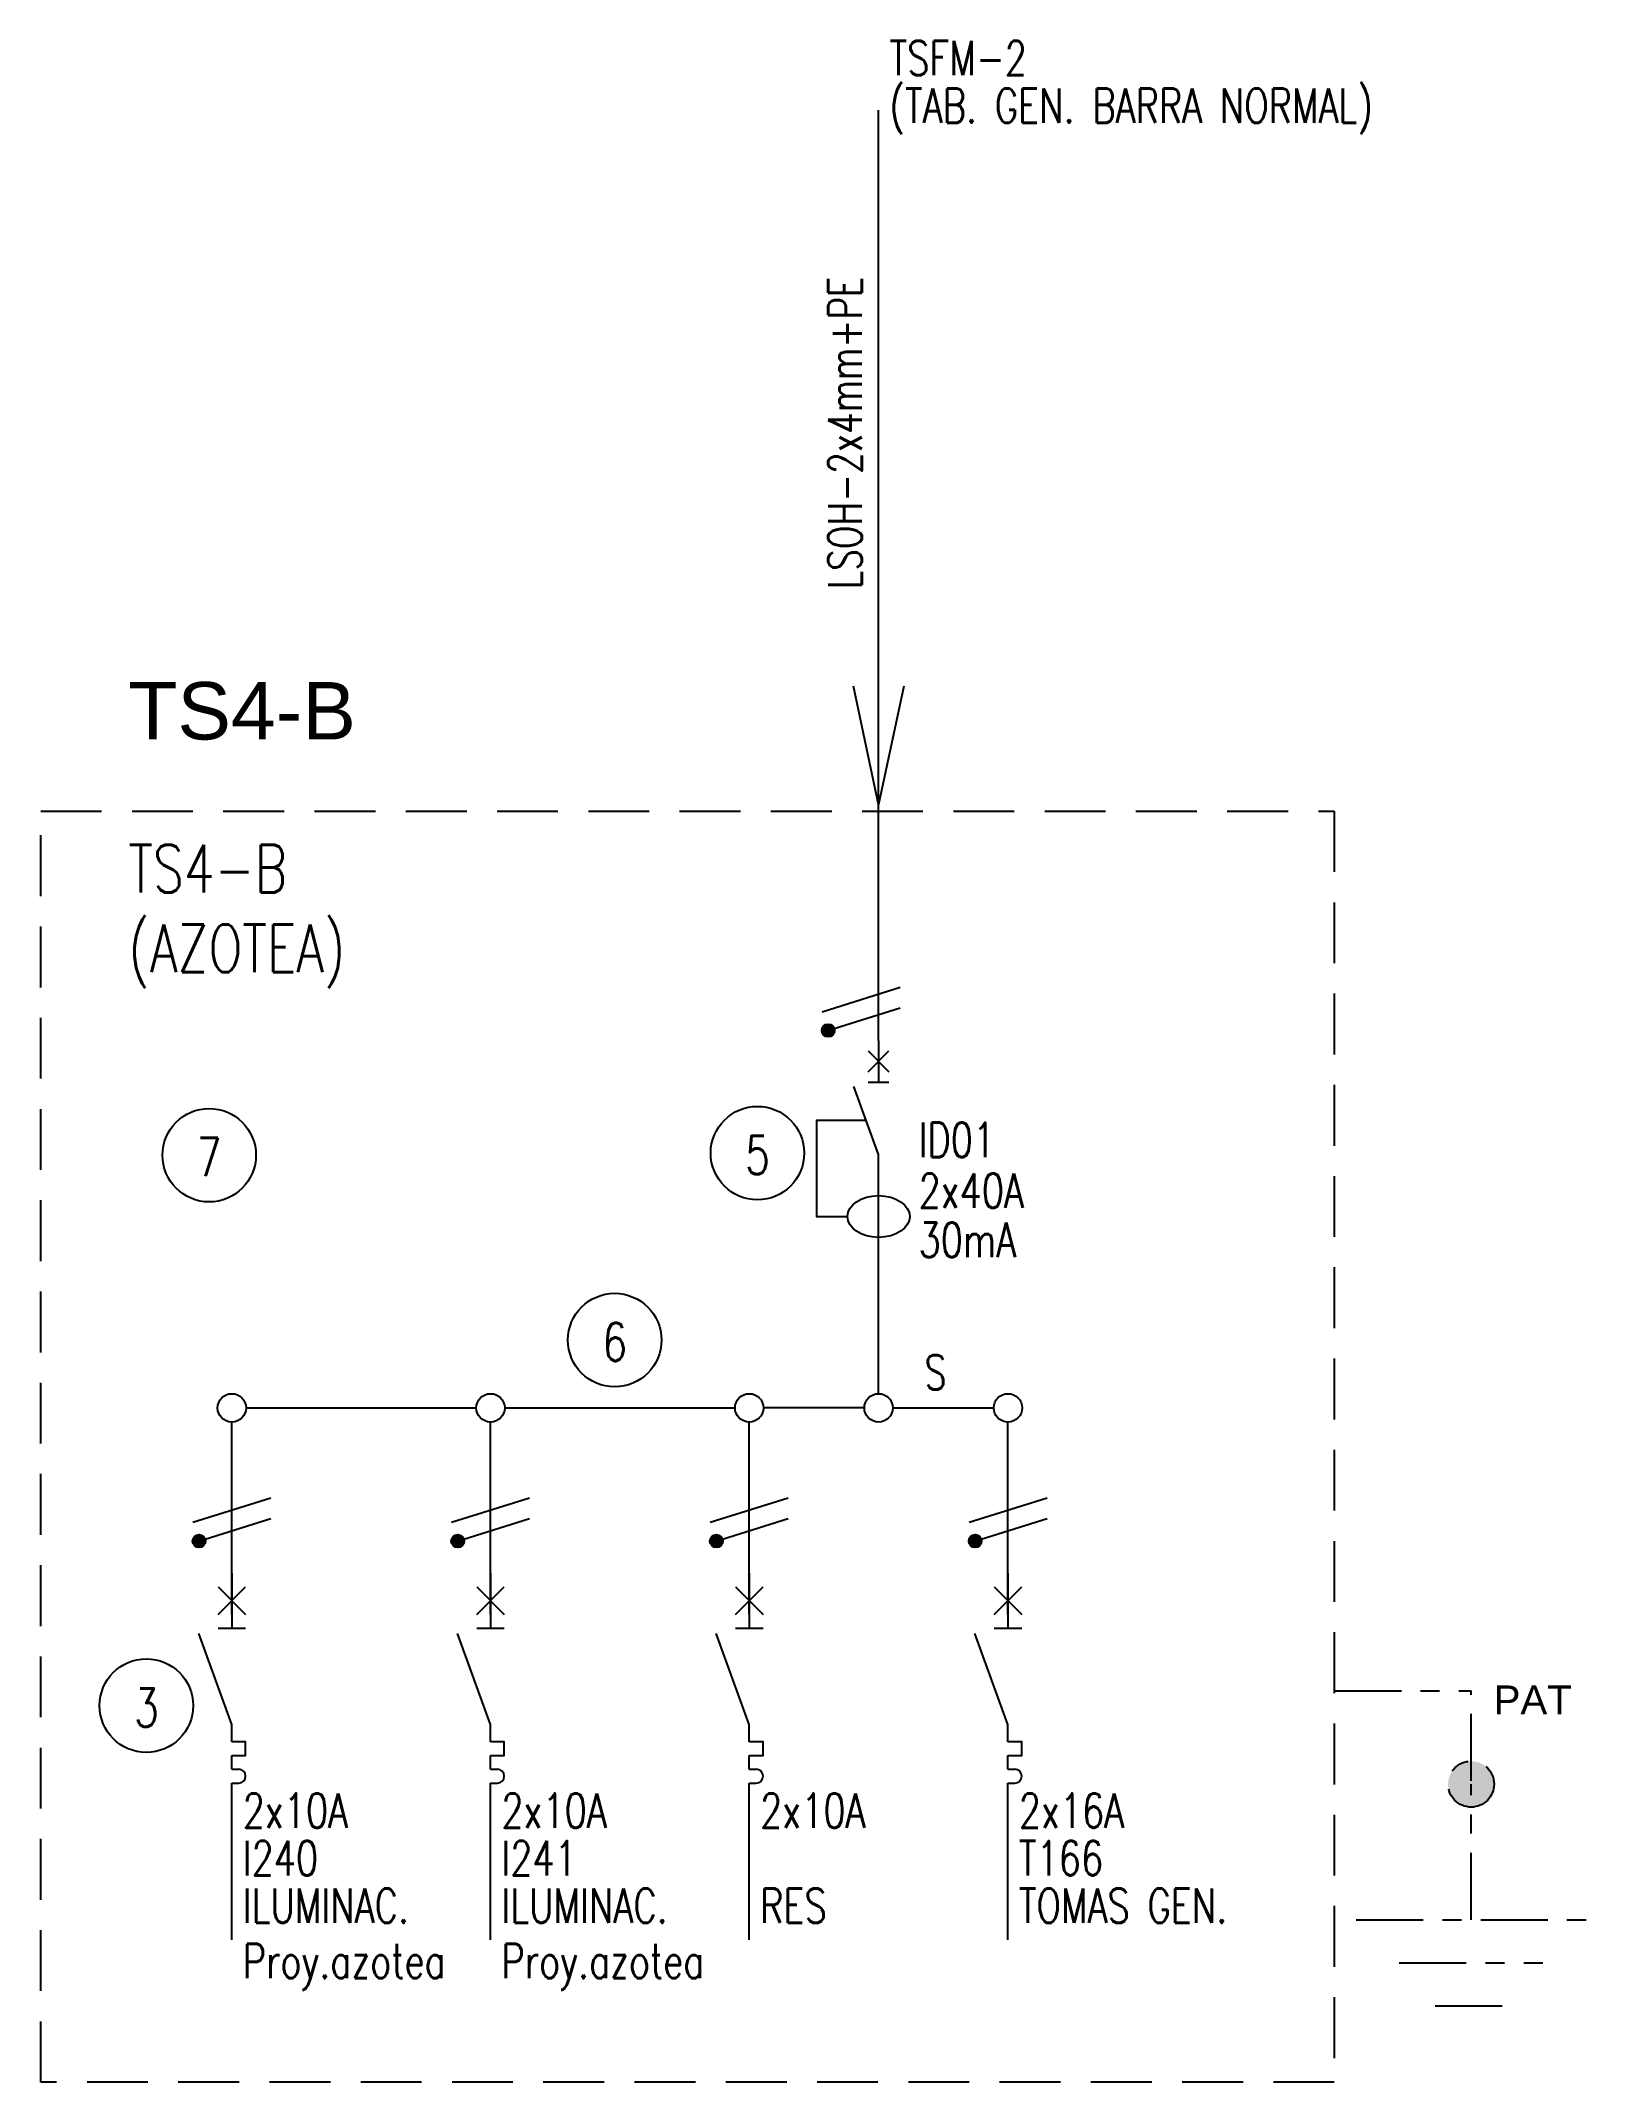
# Model space of a CAD drawing. Extents: x 3691.6 to 3699.7, y 1614.5 to 1625.2.
import ezdxf
from ezdxf.enums import TextEntityAlignment as Align

# ---------------------------------------------------------------- set-up
doc = ezdxf.new("R2010")
doc.units = 0
doc.linetypes.add('OCJ-ESQ UNI-CORREGIDOS IDO.br$0$DASHED', pattern=[19.05, 12.7, -6.35])
doc.linetypes.add('OCJ-ESQ UNI-CORREGIDOS IDO.br$0$EJE_5', pattern=[7.1, 5, -1, 0.1, -1])
for name, color, linetype in [('OCJ-ESQ UNI-CORREGIDOS IDO.br$0$00-IE-CABLES', 10, 'Continuous'), ('OCJ-ESQ UNI-CORREGIDOS IDO.br$0$01-ELE-APARATOS', 170, 'Continuous'), ('OCJ-ESQ UNI-CORREGIDOS IDO.br$0$ELECTRIC', 4, 'Continuous'), ('OCJ-ESQ UNI-CORREGIDOS IDO.br$0$PAT', 80, 'Continuous'), ('OCJ-ESQ UNI-CORREGIDOS IDO.br$0$TEXTO', 7, 'Continuous')]:
    doc.layers.add(name, color=color, linetype=linetype)
doc.styles.add('OCJ-ESQ UNI-CORREGIDOS IDO.br$0$ARIAL', font='Arial.ttf', dxfattribs={"height": 0.2})
doc.styles.add('OCJ-ESQ UNI-CORREGIDOS IDO.br$0$Electricidad', font='ROMANS.SHX', dxfattribs={"width": 0.75, "height": 0.175})

# ---------------------------------------------------------------- blocks, each defined once
blk = doc.blocks.new('OCJ-ESQ UNI-CORREGIDOS IDO.br$0$Unif-Interruptor-Term')
for p, q in [((0, -1.013), (0.045, -1.013)), ((0, -1.103), (0.045, -1.103))]:
    blk.add_line(p, q)
for points in [[(0, 0.267), (0, -0.093)], [(-0.09, 0.177), (0.09, -0.003)], [(-0.09, -0.003), (0.09, 0.177)], [(0, -0.72), (-0.215, -0.128)], [(-0.09, -0.093), (0.09, -0.093)], [(0, -0.833), (0, -0.72)], [(0, -0.923), (0.09, -0.923), (0.09, -0.833), (0, -0.833)], [(0, -1.013), (0, -0.923)], [(0, -1.215), (0, -1.103)]]:
    blk.add_lwpolyline(points)
blk.add_arc((0.045, -1.058), 0.045, 270, 90)
blk = doc.blocks.new('OCJ-ESQ UNI-CORREGIDOS IDO.br$0$Unif-Interruptor-Dif')
for points in [[(0, 0.177), (0, -0.093)], [(-0.068, 0.11), (0.068, -0.025)], [(-0.068, -0.025), (0.068, 0.11)], [(0, -0.565), (-0.162, -0.121)], [(-0.068, -0.093), (0.068, -0.093)], [(-0.081, -0.343), (-0.405, -0.343), (-0.405, -0.97), (-0.202, -0.97)], [(0, -1.308), (0, -0.565)]]:
    blk.add_lwpolyline(points)
blk.add_ellipse((0, -0.97), major_axis=(0.203, 0), ratio=0.670814)

msp = doc.modelspace()

# ---------------------------------------------------------------- hatches: boundary and pattern name
at = {"layer": 'OCJ-ESQ UNI-CORREGIDOS IDO.br$0$00-IE-CABLES'}
for points in [[(3695.673, 1619.994, 1), (3695.728, 1620.034, 1)], [(3692.389, 1617.329, 1), (3692.444, 1617.369, 1)], [(3693.739, 1617.329, 1), (3693.794, 1617.369, 1)], [(3695.089, 1617.329, 1), (3695.144, 1617.369, 1)], [(3696.439, 1617.329, 1), (3696.494, 1617.369, 1)]]:
    msp.add_hatch(color=256, dxfattribs=at).paths.add_polyline_path(points)
at = {"layer": 'OCJ-ESQ UNI-CORREGIDOS IDO.br$0$PAT', "linetype": 'OCJ-ESQ UNI-CORREGIDOS IDO.br$0$EJE_5', "ltscale": 0.07}
h = msp.add_hatch(color=256, dxfattribs=at)
h.paths.add_polyline_path([(3699.175, 1616.08), (3698.935, 1616.08, -1)])
h.paths.add_polyline_path([(3698.935, 1616.08), (3699.055, 1616.08), (3699.055, 1615.96, -0.414214)])
h.paths.add_polyline_path([(3699.055, 1616.08), (3699.175, 1616.08, -0.414214), (3699.055, 1615.96)])

# ---------------------------------------------------------------- linework, layer by layer
at = {"layer": 'OCJ-ESQ UNI-CORREGIDOS IDO.br$0$00-IE-CABLES'}
for p, q in [((3695.963, 1619.961), (3695.963, 1624.818)), ((3695.963, 1618.118), (3695.963, 1618.92)), ((3692.588, 1616.968), (3692.588, 1617.97)), ((3692.662, 1618.044), (3693.864, 1618.044)), ((3693.938, 1616.968), (3693.938, 1617.97)), ((3694.012, 1618.044), (3695.214, 1618.044)), ((3695.288, 1616.968), (3695.288, 1617.97)), ((3695.889, 1618.044), (3695.362, 1618.044)), ((3696.037, 1618.044), (3696.564, 1618.044)), ((3696.638, 1616.968), (3696.638, 1617.97)), ((3692.588, 1615.268), (3692.588, 1616.07)), ((3693.938, 1615.268), (3693.938, 1616.07)), ((3695.288, 1615.268), (3695.288, 1616.07)), ((3696.638, 1615.268), (3696.638, 1616.07))]:
    msp.add_line(p, q, dxfattribs=at)
for points in [[(3696.094, 1621.811), (3695.963, 1621.193), (3695.832, 1621.811)], [(3695.668, 1620.112), (3696.075, 1620.24)], [(3695.732, 1620.024), (3696.075, 1620.132)], [(3692.385, 1617.447), (3692.792, 1617.575)], [(3693.735, 1617.447), (3694.142, 1617.575)], [(3695.085, 1617.447), (3695.492, 1617.575)], [(3696.435, 1617.447), (3696.842, 1617.575)], [(3692.449, 1617.359), (3692.792, 1617.467)], [(3693.799, 1617.359), (3694.142, 1617.467)], [(3695.149, 1617.359), (3695.492, 1617.467)], [(3696.499, 1617.359), (3696.842, 1617.467)]]:
    msp.add_lwpolyline(points, dxfattribs=at)
for centre, radius in [((3695.7, 1620.014), 0.0338), ((3692.588, 1618.044), 0.0741), ((3693.938, 1618.044), 0.0741), ((3695.288, 1618.044), 0.0741), ((3695.963, 1618.044), 0.0741), ((3696.638, 1618.044), 0.0741), ((3692.417, 1617.349), 0.0338), ((3693.767, 1617.349), 0.0338), ((3695.117, 1617.349), 0.0338), ((3696.467, 1617.349), 0.0338)]:
    msp.add_circle(centre, radius, dxfattribs=at)
at = {"layer": 'OCJ-ESQ UNI-CORREGIDOS IDO.br$0$ELECTRIC', "linetype": 'OCJ-ESQ UNI-CORREGIDOS IDO.br$0$DASHED', "ltscale": 0.025}
msp.add_lwpolyline([(3691.591, 1621.159), (3698.341, 1621.159), (3698.341, 1614.524), (3691.591, 1614.524)], close=True, dxfattribs=at)
at = {"layer": 'OCJ-ESQ UNI-CORREGIDOS IDO.br$0$PAT', "linetype": 'OCJ-ESQ UNI-CORREGIDOS IDO.br$0$EJE_5', "ltscale": 0.07}
for p, q in [((3698.341, 1616.567), (3699.055, 1616.567)), ((3699.055, 1616.097), (3699.055, 1616.567)), ((3699.055, 1615.372), (3699.055, 1616.08)), ((3698.455, 1615.372), (3699.655, 1615.372)), ((3698.68, 1615.147), (3699.43, 1615.147)), ((3698.868, 1614.922), (3699.243, 1614.922))]:
    msp.add_line(p, q, dxfattribs=at)
msp.add_circle((3699.055, 1616.08), 0.12, dxfattribs=at)
msp.add_circle((3699.055, 1616.08), 0.12, dxfattribs=at)
at = {"layer": 'OCJ-ESQ UNI-CORREGIDOS IDO.br$0$TEXTO'}
for centre in [(3692.47, 1619.363), (3695.331, 1619.374), (3694.586, 1618.398), (3692.142, 1616.49)]:
    msp.add_circle(centre, 0.244, dxfattribs=at)

# ---------------------------------------------------------------- block references
at = {"layer": 'OCJ-ESQ UNI-CORREGIDOS IDO.br$0$01-ELE-APARATOS', "xscale": 0.7999999999999546, "yscale": 0.7999999999999546, "zscale": 0.7999999999999546}
for name, p in [('OCJ-ESQ UNI-CORREGIDOS IDO.br$0$Unif-Interruptor-Dif', (3695.963, 1619.819)), ('OCJ-ESQ UNI-CORREGIDOS IDO.br$0$Unif-Interruptor-Term', (3692.588, 1616.968)), ('OCJ-ESQ UNI-CORREGIDOS IDO.br$0$Unif-Interruptor-Term', (3693.938, 1616.968)), ('OCJ-ESQ UNI-CORREGIDOS IDO.br$0$Unif-Interruptor-Term', (3695.288, 1616.968)), ('OCJ-ESQ UNI-CORREGIDOS IDO.br$0$Unif-Interruptor-Term', (3696.638, 1616.968))]:
    msp.add_blockref(name, p, dxfattribs=at)

# ---------------------------------------------------------------- texts
at = {"layer": 'OCJ-ESQ UNI-CORREGIDOS IDO.br$0$TEXTO', "style": 'OCJ-ESQ UNI-CORREGIDOS IDO.br$0$Electricidad', "width": 0.75}
for s, height, p in [('TSFM-2', 0.18, (3696.02, 1625)), ('(TAB. GEN. BARRA NORMAL)', 0.18, (3696.02, 1624.752)), ('TS4-B', 0.25, (3692.048, 1620.734)), ('(AZOTEA)', 0.25, (3692.048, 1620.318)), ('7', 0.2, (3692.406, 1619.253)), ('5', 0.2, (3695.267, 1619.264)), ('ID01', 0.18, (3696.172, 1619.353)), ('2x40A', 0.18, (3696.172, 1619.088)), ('30mA', 0.18, (3696.172, 1618.831)), ('6', 0.2, (3694.522, 1618.288)), ('S', 0.18, (3696.202, 1618.14)), ('3', 0.2, (3692.078, 1616.38)), ('2x10A', 0.18, (3692.645, 1615.852)), ('2x10A', 0.18, (3693.995, 1615.852)), ('2x10A', 0.18, (3695.345, 1615.852)), ('2x16A', 0.18, (3696.695, 1615.852)), ('I240', 0.18, (3692.645, 1615.604)), ('I241', 0.18, (3693.995, 1615.604)), ('T166', 0.18, (3696.695, 1615.604)), ('ILUMINAC.', 0.18, (3692.645, 1615.356)), ('ILUMINAC.', 0.18, (3693.995, 1615.356)), ('RES', 0.18, (3695.345, 1615.356)), ('TOMAS GEN.', 0.18, (3696.695, 1615.356)), ('Proy.azotea', 0.18, (3692.645, 1615.067)), ('Proy.azotea', 0.18, (3693.995, 1615.067))]:
    msp.add_text(s, height=height, dxfattribs=at).set_placement(p)
msp.add_text('LSOH-2x4mm+PE', height=0.175, rotation=90, dxfattribs=at).set_placement((3695.875, 1623.134), align=Align.CENTER)
at = {"layer": 'OCJ-ESQ UNI-CORREGIDOS IDO.br$0$TEXTO', "style": 'OCJ-ESQ UNI-CORREGIDOS IDO.br$0$ARIAL'}
for s, height, p in [('TS4-B', 0.3, (3692.048, 1621.533)), ('PAT', 0.15, (3699.173, 1616.445))]:
    msp.add_text(s, height=height, dxfattribs=at).set_placement(p)

doc.saveas('drawing.dxf')
